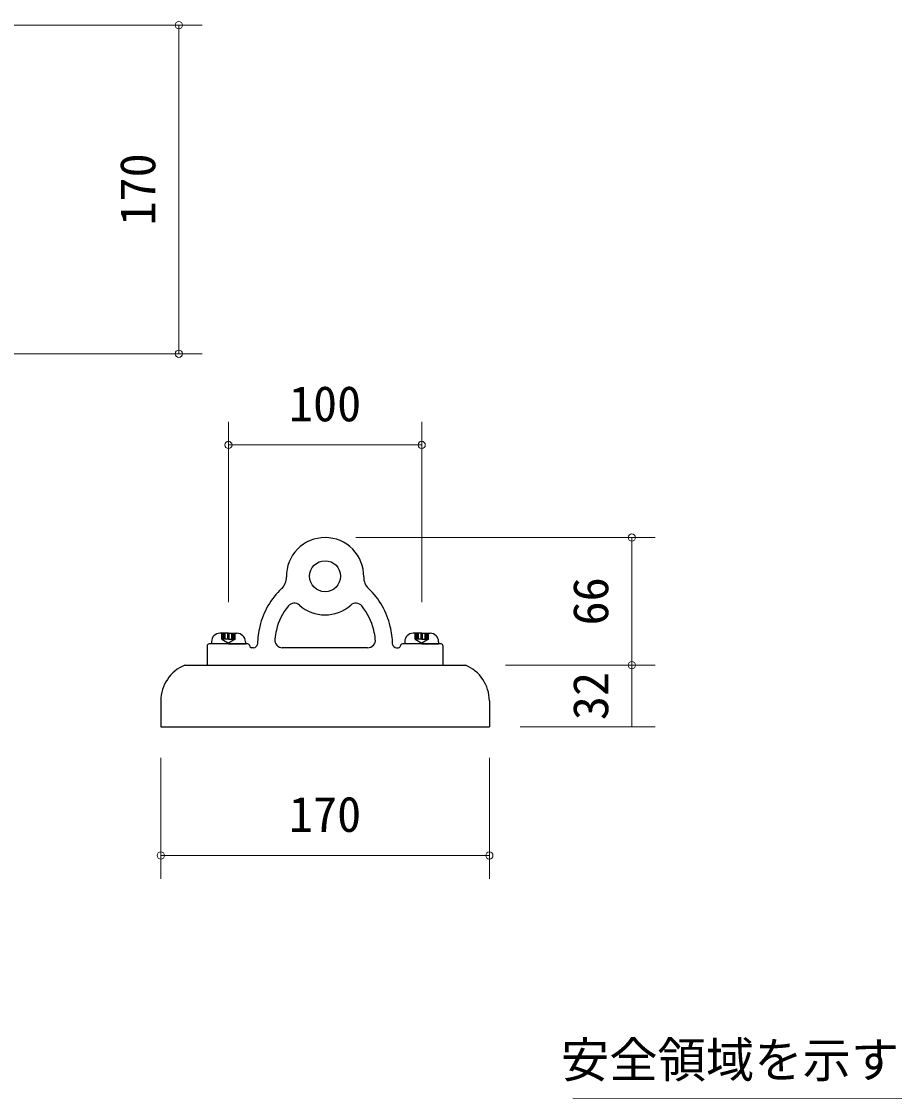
# Model space of a CAD drawing. Units: millimetres on the paper, enlarged 50 times, with parts at other scales. Extents: x 750 to 20250, y 750 to 14100.
# Drawn here: x 14369 to 16640, y 6804 to 9590 of the extents above; entities that cross this region are included whole.
import ezdxf
from ezdxf.enums import TextEntityAlignment as Align

# ---------------------------------------------------------------- set-up
doc = ezdxf.new("R2010")
doc.units = ezdxf.units.MM
doc.header["$LTSCALE"] = 50
for name, color, linetype, lineweight in [('D-STR-DIM\u3000寸法線、寸法値', 7, 'Continuous', 13), ('D-STR-HTXT', 7, 'Continuous', 13), ('D-STR\u3000構造物外形線', 1, 'Continuous', 25)]:
    doc.layers.add(name, color=color, linetype=linetype, lineweight=lineweight)
doc.styles.add('ＭＳ ゴシック', font='')
doc.styles.get('ＭＳ ゴシック').set_extended_font_data('MS Gothic')

msp = doc.modelspace()

# ---------------------------------------------------------------- linework, layer by layer
at = {"layer": 'D-STR-DIM\u3000寸法線、寸法値'}
for p, q in [((14284.39, 9580.57), (14836.15, 9580.57)), ((14776.15, 9580.57), (14776.15, 8730.57)), ((14284.39, 8730.57), (14836.15, 8730.57)), ((14904.32, 8087.4), (14904.32, 8554.54)), ((15404.32, 8087.4), (15404.32, 8554.54)), ((14904.32, 8494.54), (15404.32, 8494.54)), ((15234.32, 8254.9), (16008.02, 8254.9)), ((15948.02, 8254.9), (15948.02, 7924.9)), ((15621.17, 7924.9), (16008.02, 7924.9)), ((15621.17, 7924.9), (16008.02, 7924.9)), ((15948.02, 7764.9), (15948.02, 7924.9)), ((15659.32, 7764.9), (16008.02, 7764.9)), ((14729.32, 7684.9), (14729.32, 7372.36)), ((15579.32, 7684.9), (15579.32, 7372.36)), ((14729.32, 7432.36), (15579.32, 7432.36))]:
    msp.add_line(p, q, dxfattribs=at)
at = {"layer": 'D-STR-DIM\u3000寸法線、寸法値', "lineweight": 0}
for centre, start, end in [((14776.15, 9580.57), 90, 270), ((14776.15, 9580.57), 270, 90), ((14776.15, 8730.57), 90, 270), ((14776.15, 8730.57), 270, 90), ((14904.32, 8494.54), 0, 180), ((15404.32, 8494.54), 0, 180), ((14904.32, 8494.54), 180, 0), ((15404.32, 8494.54), 180, 0), ((15948.02, 8254.9), 90, 270), ((15948.02, 8254.9), 270, 90), ((15948.02, 7924.9), 90, 270), ((15948.02, 7924.9), 270, 90), ((14729.32, 7432.36), 0, 180), ((15579.32, 7432.36), 0, 180), ((14729.32, 7432.36), 180, 0), ((15579.32, 7432.36), 180, 0)]:
    msp.add_arc(centre, 9.38, start, end, dxfattribs=at)
at = {"layer": 'D-STR-HTXT'}
msp.add_line((16646.78, 6803.85), (15795.21, 6804.62), dxfattribs=at)
at = {"layer": 'D-STR\u3000構造物外形線'}
for p, q in [((14904.32, 8007.4), (14882.45, 8007.4)), ((14887, 7991.8), (14887, 8007.4)), ((14890.46, 7991.8), (14890.46, 8007.4)), ((14892.19, 7991.8), (14892.19, 8007.4)), ((14895.66, 7991.8), (14895.66, 8007.4)), ((14902.59, 7991.8), (14902.59, 8007.4)), ((14904.32, 8007.4), (14926.2, 8007.4)), ((14906.05, 7991.8), (14906.05, 8007.4)), ((14912.98, 7991.8), (14912.98, 8007.4)), ((14916.45, 7991.8), (14916.45, 8007.4)), ((14918.18, 7991.8), (14918.18, 8007.4)), ((14921.65, 7991.8), (14921.65, 8007.4)), ((15404.32, 8007.4), (15382.45, 8007.4)), ((15387, 7991.8), (15387, 8007.4)), ((15390.46, 7991.8), (15390.46, 8007.4)), ((15392.19, 7991.8), (15392.19, 8007.4)), ((15395.66, 7991.8), (15395.66, 8007.4)), ((15402.59, 7991.8), (15402.59, 8007.4)), ((15404.32, 8007.4), (15426.2, 8007.4)), ((15406.05, 7991.8), (15406.05, 8007.4)), ((15412.98, 7991.8), (15412.98, 8007.4)), ((15416.45, 7991.8), (15416.45, 8007.4)), ((15418.18, 7991.8), (15418.18, 8007.4)), ((15421.65, 7991.8), (15421.65, 8007.4)), ((14849.32, 7974.9), (14849.32, 7924.9)), ((14849.32, 7974.9), (14849.32, 7924.9)), ((14849.32, 7974.9), (14849.32, 7924.9)), ((14954.32, 7979.9), (14854.32, 7979.9)), ((14860.57, 7985.53), (14860.57, 7979.9)), ((14879.32, 7979.9), (14860.57, 7979.9)), ((14904.32, 7979.9), (14879.32, 7979.9)), ((14887, 7991.8), (14904.32, 7981.8)), ((14904.32, 7991.8), (14887, 7991.8)), ((14921.65, 7991.8), (14904.32, 7981.8)), ((14904.32, 7991.8), (14921.65, 7991.8)), ((14904.32, 7979.9), (14929.32, 7979.9)), ((14929.32, 7979.9), (14948.07, 7979.9)), ((14948.07, 7985.53), (14948.07, 7979.9)), ((14969.52, 7969.9), (14964.32, 7969.9)), ((15264.46, 7969.9), (15043.07, 7969.9)), ((15339.13, 7969.9), (15344.32, 7969.9)), ((15454.32, 7979.9), (15354.32, 7979.9)), ((15360.57, 7985.53), (15360.57, 7979.9)), ((15379.32, 7979.9), (15360.57, 7979.9)), ((15404.32, 7979.9), (15379.32, 7979.9)), ((15387, 7991.8), (15404.32, 7981.8)), ((15404.32, 7991.8), (15387, 7991.8)), ((15421.65, 7991.8), (15404.32, 7981.8)), ((15404.32, 7991.8), (15421.65, 7991.8)), ((15404.32, 7979.9), (15429.32, 7979.9)), ((15429.32, 7979.9), (15448.07, 7979.9)), ((15448.07, 7985.53), (15448.07, 7979.9)), ((15459.32, 7974.9), (15459.32, 7924.9)), ((14791.31, 7924.9), (15517.33, 7924.9)), ((14729.32, 7832.41), (14729.32, 7764.9)), ((15579.32, 7832.41), (15579.32, 7764.9)), ((14729.32, 7764.9), (15579.32, 7764.9))]:
    msp.add_line(p, q, dxfattribs=at)
msp.add_circle((15154.32, 8154.9), 40, dxfattribs=at)
for centre, radius, start, end in [((15154.32, 8154.9), 100, 90, 181.13227), ((15154.32, 8154.9), 100, 358.86773, 90), ((15014.35, 8152.13), 40, 313.3332, 1.13227), ((15294.29, 8152.13), 40, 178.86773, 226.6668), ((15175.62, 7981.2), 195, 133.3332, 166.93793), ((15133.03, 7981.2), 195, 13.06207, 46.6668), ((15074.7, 8065.12), 20, 48.43143, 140.2535), ((15154.32, 8154.9), 100, 228.43143, 311.56857), ((15233.94, 8065.12), 20, 39.7465, 131.56857), ((15175.62, 7981.2), 151.25, 140.2535, 166.93793), ((15133.03, 7981.2), 151.25, 13.06207, 39.7465), ((15224.32, 7969.9), 245, 166.93793, 177.75253), ((15084.32, 7969.9), 245, 2.24747, 13.06207), ((14882.45, 7985.53), 21.88, 90, 180), ((14926.2, 7985.53), 21.88, 0, 90), ((15224.32, 7969.9), 201.25, 166.93793, 173.66481), ((15084.32, 7969.9), 201.25, 6.33519, 13.06207), ((15382.45, 7985.53), 21.88, 90, 180), ((15426.2, 7985.53), 21.88, 0, 90), ((14854.32, 7974.9), 5, 90, 180), ((14954.32, 7974.9), 5, 0, 90), ((14964.32, 7974.9), 5, 180, 270), ((14969.52, 7979.9), 10, 270, 357.75253), ((15044.18, 7989.9), 20, 173.66481, 270), ((15264.46, 7989.9), 20, 270, 6.33519), ((15339.13, 7979.9), 10, 182.24747, 270), ((15344.32, 7974.9), 5, 270, 0), ((15354.32, 7974.9), 5, 90, 180), ((15454.32, 7974.9), 5, 0, 90), ((14829.32, 7832.41), 100, 112.32144, 180), ((15479.32, 7832.41), 100, 0, 67.67856)]:
    msp.add_arc(centre, radius, start, end, dxfattribs=at)

# ---------------------------------------------------------------- texts
at = {"layer": 'D-STR-DIM\u3000寸法線、寸法値', "style": 'ＭＳ ゴシック'}
for s, p in [('170', (14669.26, 9155.57)), ('66', (15841.14, 8089.9)), ('32', (15841.14, 7844.9))]:
    msp.add_text(s, height=91.64, rotation=90, dxfattribs=at).set_placement(p, align=Align.MIDDLE_CENTER)
for s, p in [('100', (15154.32, 8601.43)), ('170', (15154.32, 7539.25))]:
    msp.add_text(s, height=91.64, dxfattribs=at).set_placement(p, align=Align.MIDDLE_CENTER)
at = {"layer": 'D-STR-HTXT', "style": 'ＭＳ ゴシック'}
msp.add_text('安全領域を示す', height=91.64, dxfattribs=at).set_placement((15764.65, 6949.63), align=Align.TOP_LEFT)

doc.saveas('drawing.dxf')
